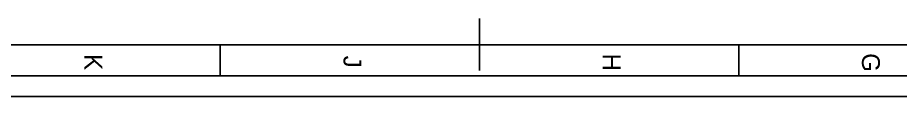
# Model space of a CAD drawing. Header units: millimetres. Extents: x 0 to 33.1, y 1.5 to 45.3.
# Drawn here: x 11.737 to 16.584, y 1.498 to 1.924 of the extents above; entities that cross this region are included whole.
import ezdxf

# ---------------------------------------------------------------- set-up
doc = ezdxf.new("R2010")
doc.units = ezdxf.units.MM
doc.header["$MEASUREMENT"] = 0
doc.layers.get('0').update_dxf_attribs({"linetype": 'CONTINUOUS'})

msp = doc.modelspace()

# ---------------------------------------------------------------- linework, layer by layer
at = {"color": 0, "linetype": 'Continuous'}
for p, q in [((14.2728, 1.63943), (14.2728, 1.92443)), ((32.7894, 1.78108), (0.311089, 1.78108)), ((12.8494, 1.61111), (12.8494, 1.78108)), ((15.6961, 1.61111), (15.6961, 1.78108)), ((32.9594, 1.61111), (0.141114, 1.61111)), ((33.0728, 1.49778), (0.027778, 1.49778))]:
    msp.add_line(p, q, dxfattribs=at)

# ---------------------------------------------------------------- texts
at = {"color": 0}
for s, p in [('K', (12.1028, 1.72944)), ('J', (13.5261, 1.72111)), ('H', (14.9494, 1.73278)), ('G', (16.3728, 1.73444))]:
    msp.add_text(s, height=0.098333, rotation=270, dxfattribs=at).set_placement(p)

doc.saveas('drawing.dxf')
